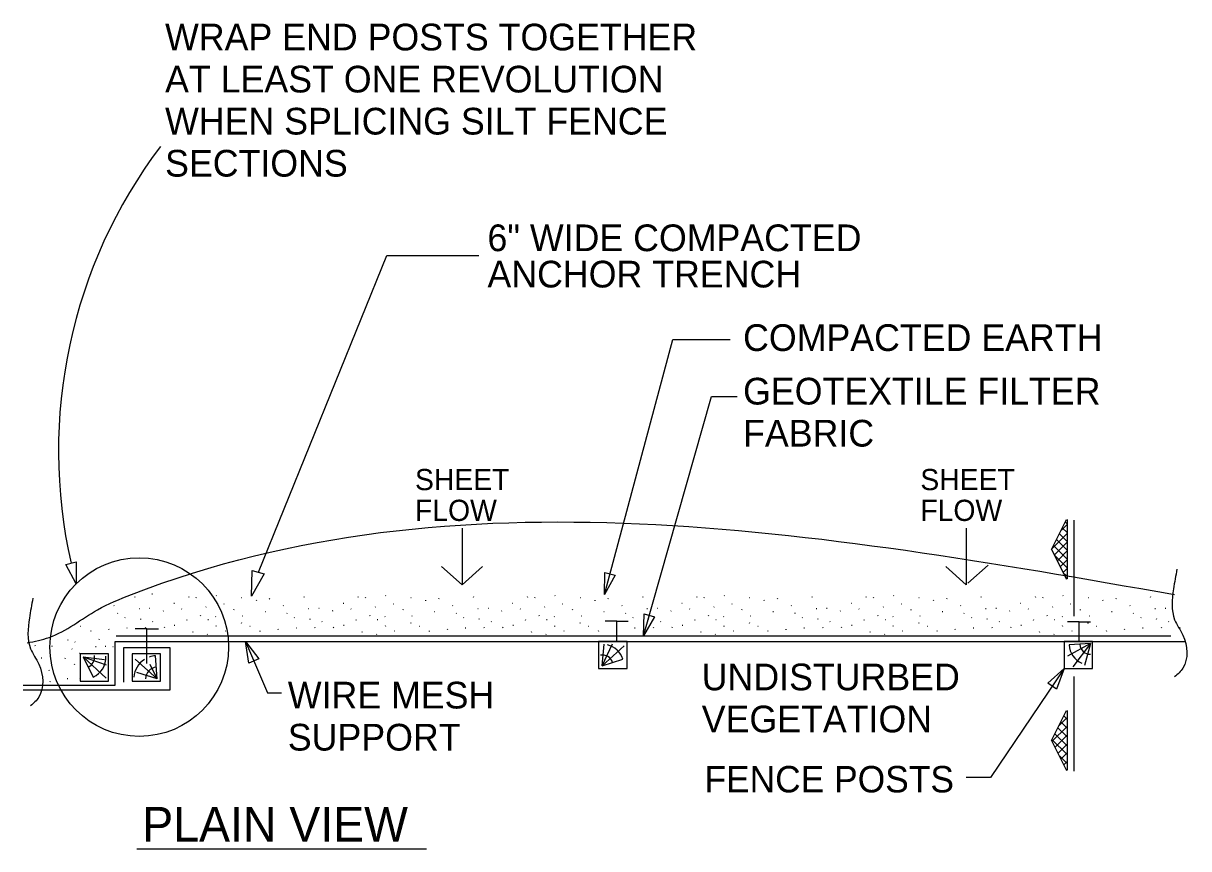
# Model space of a CAD drawing. Extents: x 9881 to 9952, y 9888 to 10017.
# Drawn here: x 9890.51 to 9936.04, y 9984.85 to 10017.11 of the extents above; entities that cross this region are included whole.
import ezdxf

# ---------------------------------------------------------------- set-up
doc = ezdxf.new("R2010")
doc.units = 0
for name, color, linetype in [('Default', 7, 'Continuous'), ('G-ANNO-TEXT', 7, 'Continuous'), ('G-ANNO-TTXT', 7, 'Continuous'), ('G-DETL-LINE', 7, 'Continuous'), ('G-DETL-OTLN', 7, 'Continuous'), ('G-DETL-PATT', 7, 'Continuous')]:
    doc.layers.add(name, color=color, linetype=linetype)

# ---------------------------------------------------------------- blocks, each defined once
blk = doc.blocks.new('TERARR')
at = {"layer": 'Default'}
blk.add_lwpolyline([(-0.667, 0.167), (0, 0), (-0.667, -0.167)], close=True, dxfattribs=at)

msp = doc.modelspace()

# ---------------------------------------------------------------- linework, layer by layer
at = {"layer": 'Default'}
for p, q in [((9894.868, 9994.695), (9894.854, 9994.673)), ((9895.554, 9994.801), (9895.537, 9994.801)), ((9933.048, 9994.11), (9933.031, 9994.11)), ((9914.939, 9993.843), (9914.93, 9993.817)), ((9904.328, 9993.244), (9904.314, 9993.222)), ((9891.647, 9992.756), (9891.636, 9992.779)), ((9892.732, 9991.514), (9892.723, 9991.531)), ((9931.292, 9990.252), (9931.291, 9990.254))]:
    msp.add_line(p, q, dxfattribs=at)
at = {"layer": 'G-ANNO-TEXT'}
for p, q in [((9907.655, 9997.376), (9907.655, 9995.172)), ((9927.348, 9997.376), (9927.348, 9995.172)), ((9927.41, 9995.234), (9928.209, 9995.939)), ((9907.655, 9995.172), (9906.856, 9995.877)), ((9907.655, 9995.172), (9908.454, 9995.877)), ((9927.348, 9995.172), (9926.549, 9995.877)), ((9894.95, 9984.853), (9906.271, 9984.853))]:
    msp.add_line(p, q, dxfattribs=at)
for points in [[(9899.7, 9995.661), (9904.717, 10008.037), (9904.717, 10008.037)], [(9913.222, 9994.788), (9915.888, 10004.751), (9918.133, 10004.751)], [(9914.74, 9993.17), (9917.405, 10002.522), (9918.405, 10002.522)], [(9899.19, 9992.952), (9900.051, 9990.946), (9900.601, 9990.946)], [(9931.175, 9991.896), (9928.304, 9987.639), (9927.354, 9987.639)]]:
    msp.add_lwpolyline(points, dxfattribs=at)
msp.add_circle((9895.042, 9992.734), 3.49, dxfattribs=at)
msp.add_arc((9911.698, 10000.393), 19.81, 143.0443, 192.777, dxfattribs=at)
at = {"layer": 'G-ANNO-TTXT'}
msp.add_line((9904.717, 10008.037), (9908.309, 10008.037), dxfattribs=at)
at = {"layer": 'G-DETL-LINE'}
for p, q in [((9930.679, 9996.552), (9931.264, 9997.722)), ((9931.292, 9997.723), (9931.292, 9995.396)), ((9931.556, 9997.687), (9931.556, 9993.938)), ((9930.679, 9996.552), (9931.264, 9995.383)), ((9913.699, 9993.752), (9913.247, 9993.752)), ((9913.699, 9992.953), (9913.699, 9993.752)), ((9913.699, 9993.752), (9914.15, 9993.752)), ((9931.758, 9993.716), (9931.307, 9993.716)), ((9931.758, 9992.953), (9931.758, 9993.716)), ((9931.758, 9993.716), (9932.21, 9993.716)), ((9895.34, 9993.452), (9894.888, 9993.452)), ((9895.34, 9992.087), (9895.34, 9993.452)), ((9895.34, 9993.452), (9895.791, 9993.452)), ((9894.098, 9991.241), (9894.098, 9992.952)), ((9894.098, 9992.952), (9935.911, 9992.952)), ((9894.135, 9993.17), (9935.345, 9993.17)), ((9913.131, 9992), (9913.529, 9992.864)), ((9913.131, 9992), (9913.203, 9992.851)), ((9913.131, 9992), (9913.993, 9992.784)), ((9932.201, 9992.867), (9931.313, 9992.372)), ((9932.201, 9992.867), (9931.37, 9992.818)), ((9932.201, 9992.867), (9931.519, 9991.958)), ((9932.201, 9992.867), (9931.975, 9992.016)), ((9892.852, 9992.351), (9893.756, 9991.519)), ((9892.852, 9992.351), (9893.687, 9992.248)), ((9892.852, 9992.351), (9893.246, 9991.552)), ((9892.852, 9992.351), (9893.751, 9992.042)), ((9896.248, 9992.708), (9894.424, 9992.708)), ((9894.424, 9992.708), (9894.424, 9991.363)), ((9895.74, 9991.492), (9894.881, 9992.264)), ((9895.74, 9991.492), (9895.682, 9992.395)), ((9896.248, 9991.058), (9896.248, 9992.708)), ((9913.131, 9992), (9913.934, 9992.264)), ((9895.74, 9991.492), (9895.467, 9992.052)), ((9895.74, 9991.492), (9894.945, 9991.737)), ((9931.556, 9991.579), (9931.556, 9987.889)), ((9890.513, 9991.241), (9894.098, 9991.241)), ((9890.513, 9991.058), (9896.248, 9991.058)), ((9930.679, 9989.084), (9931.264, 9990.254)), ((9931.292, 9990.256), (9931.292, 9987.929)), ((9930.679, 9989.084), (9931.264, 9987.915))]:
    msp.add_line(p, q, dxfattribs=at)
for centre, radius, start, end in [((9913.131, 9992), 0.845, 18.1514, 75.8118), ((9932.201, 9992.867), 0.832, 183.4122, 246.5627), ((9932.201, 9992.867), 0.416, 183.4106, 271.3274), ((9892.852, 9992.351), 0.446, 296.2583, 6.2979), ((9892.852, 9992.351), 0.891, 296.2569, 1.3109), ((9895.74, 9991.492), 0.905, 93.6765, 109.7981), ((9913.131, 9992), 0.423, 18.1519, 99.9543), ((9895.74, 9991.492), 0.905, 123.1402, 176.0487), ((9895.74, 9991.492), 0.452, 93.6751, 179.3759)]:
    msp.add_arc(centre, radius, start, end, dxfattribs=at)
for points in [[(9890.659, 9992.898), (9891.529, 9993.113), (9893.407, 9994.187), (9894.735, 9994.788), (9935.494, 9994.788)], [(9935.585, 9995.776), (9935.448, 9995.003), (9935.494, 9993.8), (9935.814, 9993.199), (9935.814, 9991.911), (9935.494, 9991.567)], [(9890.888, 9994.64), (9890.75, 9993.867), (9890.796, 9992.665), (9891.117, 9992.064), (9891.117, 9990.775), (9890.796, 9990.432)]]:
    msp.add_spline(points, degree=3, dxfattribs=at)
at = {"layer": 'G-DETL-OTLN'}
for points in [[(9912.986, 9991.896), (9914.101, 9991.896), (9914.101, 9992.953), (9912.986, 9992.953)], [(9931.175, 9991.896), (9932.29, 9991.896), (9932.29, 9992.953), (9931.175, 9992.953)], [(9892.732, 9991.406), (9893.847, 9991.406), (9893.847, 9992.464), (9892.732, 9992.464)], [(9894.764, 9991.406), (9895.879, 9991.406), (9895.879, 9992.464), (9894.764, 9992.464)]]:
    msp.add_lwpolyline(points, close=True, dxfattribs=at)
at = {"layer": 'G-DETL-PATT'}
for p, q in [((9931.071, 9997.301), (9931.292, 9997.522)), ((9931.292, 9997.208), (9931.115, 9997.385)), ((9931.292, 9997.552), (9931.233, 9997.611)), ((9930.692, 9996.578), (9931.292, 9997.177)), ((9930.794, 9996.335), (9931.292, 9996.833)), ((9931.292, 9996.519), (9930.878, 9996.933)), ((9931.292, 9996.863), (9930.997, 9997.159)), ((9931.292, 9996.174), (9930.76, 9996.706)), ((9930.914, 9996.11), (9931.292, 9996.488)), ((9931.292, 9995.83), (9930.803, 9996.319)), ((9931.033, 9995.885), (9931.292, 9996.144)), ((9931.152, 9995.659), (9931.292, 9995.799)), ((9931.292, 9995.485), (9931.191, 9995.586)), ((9931.272, 9995.434), (9931.292, 9995.455)), ((9896.991, 9994.668), (9896.98, 9994.691)), ((9897.266, 9994.669), (9897.252, 9994.647)), ((9898.061, 9994.73), (9898.05, 9994.753)), ((9899.054, 9994.661), (9899.037, 9994.661)), ((9899.63, 9994.54), (9899.619, 9994.563)), ((9900.138, 9994.629), (9900.124, 9994.607)), ((9901.483, 9994.695), (9901.469, 9994.673)), ((9903.606, 9994.668), (9903.595, 9994.691)), ((9903.881, 9994.669), (9903.867, 9994.647)), ((9904.676, 9994.73), (9904.665, 9994.753)), ((9905.669, 9994.661), (9905.652, 9994.661)), ((9906.245, 9994.54), (9906.234, 9994.563)), ((9906.752, 9994.629), (9906.738, 9994.607)), ((9908.097, 9994.695), (9908.083, 9994.673)), ((9910.221, 9994.668), (9910.209, 9994.691)), ((9910.496, 9994.669), (9910.482, 9994.647)), ((9911.291, 9994.73), (9911.279, 9994.753)), ((9912.284, 9994.661), (9912.267, 9994.661)), ((9912.86, 9994.54), (9912.848, 9994.563)), ((9913.367, 9994.629), (9913.353, 9994.607)), ((9914.712, 9994.695), (9914.698, 9994.673)), ((9916.835, 9994.668), (9916.824, 9994.691)), ((9917.11, 9994.669), (9917.097, 9994.647)), ((9917.906, 9994.73), (9917.894, 9994.753)), ((9918.898, 9994.661), (9918.881, 9994.661)), ((9919.474, 9994.54), (9919.463, 9994.563)), ((9919.982, 9994.629), (9919.968, 9994.607)), ((9921.327, 9994.695), (9921.313, 9994.673)), ((9923.45, 9994.668), (9923.439, 9994.691)), ((9923.725, 9994.669), (9923.711, 9994.647)), ((9924.52, 9994.73), (9924.509, 9994.753)), ((9925.513, 9994.661), (9925.496, 9994.661)), ((9926.089, 9994.54), (9926.078, 9994.563)), ((9926.596, 9994.629), (9926.582, 9994.607)), ((9927.941, 9994.695), (9927.928, 9994.673)), ((9930.065, 9994.668), (9930.053, 9994.691)), ((9930.34, 9994.669), (9930.326, 9994.647)), ((9931.135, 9994.73), (9931.123, 9994.753)), ((9932.128, 9994.661), (9932.111, 9994.661)), ((9932.704, 9994.54), (9932.692, 9994.563)), ((9933.211, 9994.629), (9933.197, 9994.607)), ((9934.556, 9994.695), (9934.542, 9994.673)), ((9894.064, 9994.341), (9894.053, 9994.364)), ((9895.052, 9994.23), (9895.035, 9994.23)), ((9895.457, 9994.239), (9895.439, 9994.239)), ((9895.985, 9994.155), (9895.971, 9994.133)), ((9896.415, 9994.437), (9896.398, 9994.437)), ((9896.711, 9994.211), (9896.699, 9994.234)), ((9897.658, 9994.309), (9897.644, 9994.287)), ((9898.364, 9994.415), (9898.347, 9994.415)), ((9898.734, 9994.2), (9898.725, 9994.175)), ((9899.974, 9994.11), (9899.957, 9994.11)), ((9900.679, 9994.341), (9900.667, 9994.364)), ((9901.667, 9994.23), (9901.65, 9994.23)), ((9902.071, 9994.239), (9902.054, 9994.239)), ((9902.6, 9994.155), (9902.586, 9994.133)), ((9903.03, 9994.437), (9903.013, 9994.437)), ((9903.325, 9994.211), (9903.314, 9994.234)), ((9904.273, 9994.309), (9904.259, 9994.287)), ((9904.979, 9994.415), (9904.961, 9994.415)), ((9905.348, 9994.2), (9905.34, 9994.175)), ((9906.589, 9994.11), (9906.572, 9994.11)), ((9907.294, 9994.341), (9907.282, 9994.364)), ((9908.282, 9994.23), (9908.265, 9994.23)), ((9908.686, 9994.239), (9908.669, 9994.239)), ((9909.214, 9994.155), (9909.2, 9994.133)), ((9909.644, 9994.437), (9909.627, 9994.437)), ((9909.94, 9994.211), (9909.929, 9994.234)), ((9910.888, 9994.309), (9910.874, 9994.287)), ((9911.593, 9994.415), (9911.576, 9994.415)), ((9911.963, 9994.2), (9911.954, 9994.175)), ((9913.204, 9994.11), (9913.187, 9994.11)), ((9913.908, 9994.341), (9913.897, 9994.364)), ((9914.896, 9994.23), (9914.879, 9994.23)), ((9915.301, 9994.239), (9915.284, 9994.239)), ((9915.829, 9994.155), (9915.815, 9994.133)), ((9916.259, 9994.437), (9916.242, 9994.437)), ((9916.555, 9994.211), (9916.543, 9994.234)), ((9917.502, 9994.309), (9917.488, 9994.287)), ((9918.208, 9994.415), (9918.191, 9994.415)), ((9918.578, 9994.2), (9918.569, 9994.175)), ((9919.819, 9994.11), (9919.801, 9994.11)), ((9920.523, 9994.341), (9920.511, 9994.364)), ((9921.511, 9994.23), (9921.494, 9994.23)), ((9921.915, 9994.239), (9921.898, 9994.239)), ((9922.444, 9994.155), (9922.43, 9994.133)), ((9922.874, 9994.437), (9922.857, 9994.437)), ((9923.169, 9994.211), (9923.158, 9994.234)), ((9924.117, 9994.309), (9924.103, 9994.287)), ((9924.823, 9994.415), (9924.805, 9994.415)), ((9925.192, 9994.2), (9925.184, 9994.175)), ((9926.433, 9994.11), (9926.416, 9994.11)), ((9927.138, 9994.341), (9927.126, 9994.364)), ((9928.126, 9994.23), (9928.109, 9994.23)), ((9928.53, 9994.239), (9928.513, 9994.239)), ((9929.058, 9994.155), (9929.044, 9994.133)), ((9929.489, 9994.437), (9929.471, 9994.437)), ((9929.784, 9994.211), (9929.773, 9994.234)), ((9930.732, 9994.309), (9930.718, 9994.287)), ((9931.437, 9994.415), (9931.42, 9994.415)), ((9931.807, 9994.2), (9931.798, 9994.175)), ((9933.752, 9994.341), (9933.741, 9994.364)), ((9934.74, 9994.23), (9934.723, 9994.23)), ((9935.145, 9994.239), (9935.128, 9994.239)), ((9894.203, 9994.061), (9894.189, 9994.04)), ((9894.499, 9993.894), (9894.485, 9993.872)), ((9895.095, 9993.843), (9895.086, 9993.817)), ((9895.573, 9993.714), (9895.562, 9993.737)), ((9896.905, 9993.795), (9896.891, 9993.774)), ((9897.447, 9993.94), (9897.435, 9993.963)), ((9897.743, 9993.798), (9897.726, 9993.798)), ((9898.037, 9993.911), (9898.026, 9993.934)), ((9899.034, 9993.676), (9899.025, 9993.65)), ((9899.095, 9993.943), (9899.077, 9993.943)), ((9900.817, 9994.061), (9900.804, 9994.04)), ((9901.113, 9993.894), (9901.1, 9993.872)), ((9901.71, 9993.843), (9901.701, 9993.817)), ((9902.188, 9993.714), (9902.177, 9993.737)), ((9903.52, 9993.795), (9903.506, 9993.774)), ((9904.062, 9993.94), (9904.05, 9993.963)), ((9904.358, 9993.798), (9904.341, 9993.798)), ((9904.652, 9993.911), (9904.64, 9993.934)), ((9905.649, 9993.676), (9905.64, 9993.65)), ((9905.709, 9993.943), (9905.692, 9993.943)), ((9907.432, 9994.061), (9907.418, 9994.04)), ((9907.728, 9993.894), (9907.714, 9993.872)), ((9908.324, 9993.843), (9908.316, 9993.817)), ((9908.803, 9993.714), (9908.791, 9993.737)), ((9910.135, 9993.795), (9910.121, 9993.774)), ((9910.676, 9993.94), (9910.665, 9993.963)), ((9910.973, 9993.798), (9910.955, 9993.798)), ((9911.266, 9993.911), (9911.255, 9993.934)), ((9912.263, 9993.676), (9912.255, 9993.65)), ((9912.324, 9993.943), (9912.307, 9993.943)), ((9914.047, 9994.061), (9914.033, 9994.04)), ((9914.343, 9993.894), (9914.329, 9993.872)), ((9915.417, 9993.714), (9915.406, 9993.737)), ((9916.749, 9993.795), (9916.735, 9993.774)), ((9917.291, 9993.94), (9917.28, 9993.963)), ((9917.587, 9993.798), (9917.57, 9993.798)), ((9917.881, 9993.911), (9917.87, 9993.934)), ((9918.878, 9993.676), (9918.869, 9993.65)), ((9918.939, 9993.943), (9918.921, 9993.943)), ((9920.662, 9994.061), (9920.648, 9994.04)), ((9920.958, 9993.894), (9920.944, 9993.872)), ((9921.554, 9993.843), (9921.545, 9993.817)), ((9922.032, 9993.714), (9922.021, 9993.737)), ((9923.364, 9993.795), (9923.35, 9993.774)), ((9923.906, 9993.94), (9923.894, 9993.963)), ((9924.202, 9993.798), (9924.185, 9993.798)), ((9924.496, 9993.911), (9924.484, 9993.934)), ((9925.493, 9993.676), (9925.484, 9993.65)), ((9925.553, 9993.943), (9925.536, 9993.943)), ((9927.276, 9994.061), (9927.262, 9994.04)), ((9927.572, 9993.894), (9927.558, 9993.872)), ((9928.168, 9993.843), (9928.16, 9993.817)), ((9928.647, 9993.714), (9928.635, 9993.737)), ((9929.979, 9993.795), (9929.965, 9993.774)), ((9930.52, 9993.94), (9930.509, 9993.963)), ((9930.817, 9993.798), (9930.8, 9993.798)), ((9931.11, 9993.911), (9931.099, 9993.934)), ((9932.107, 9993.676), (9932.099, 9993.65)), ((9932.168, 9993.943), (9932.151, 9993.943)), ((9933.891, 9994.061), (9933.877, 9994.04)), ((9934.187, 9993.894), (9934.173, 9993.872)), ((9934.783, 9993.843), (9934.774, 9993.817)), ((9935.261, 9993.714), (9935.25, 9993.737)), ((9892.763, 9993.539), (9892.746, 9993.539)), ((9893.158, 9993.339), (9893.147, 9993.362)), ((9893.863, 9993.404), (9893.852, 9993.427)), ((9894.57, 9993.472), (9894.553, 9993.472)), ((9895.298, 9993.476), (9895.287, 9993.499)), ((9896.024, 9993.506), (9896.01, 9993.485)), ((9896.43, 9993.572), (9896.413, 9993.572)), ((9897.15, 9993.307), (9897.139, 9993.33)), ((9897.713, 9993.244), (9897.699, 9993.222)), ((9898.055, 9993.54), (9898.043, 9993.563)), ((9898.415, 9993.35), (9898.398, 9993.35)), ((9899.378, 9993.539), (9899.361, 9993.539)), ((9899.773, 9993.339), (9899.762, 9993.362)), ((9900.478, 9993.404), (9900.466, 9993.427)), ((9901.184, 9993.472), (9901.167, 9993.472)), ((9901.913, 9993.476), (9901.902, 9993.499)), ((9902.639, 9993.506), (9902.625, 9993.485)), ((9903.045, 9993.572), (9903.028, 9993.572)), ((9903.765, 9993.307), (9903.753, 9993.33)), ((9904.67, 9993.54), (9904.658, 9993.563)), ((9905.03, 9993.35), (9905.013, 9993.35)), ((9905.993, 9993.539), (9905.975, 9993.539)), ((9906.388, 9993.339), (9906.376, 9993.362)), ((9907.092, 9993.404), (9907.081, 9993.427)), ((9907.799, 9993.472), (9907.782, 9993.472)), ((9908.528, 9993.476), (9908.516, 9993.499)), ((9909.254, 9993.506), (9909.24, 9993.485)), ((9909.659, 9993.572), (9909.642, 9993.572)), ((9910.379, 9993.307), (9910.368, 9993.33)), ((9910.942, 9993.244), (9910.929, 9993.222)), ((9911.284, 9993.54), (9911.273, 9993.563)), ((9911.645, 9993.35), (9911.627, 9993.35)), ((9912.607, 9993.539), (9912.59, 9993.539)), ((9913.002, 9993.339), (9912.991, 9993.362)), ((9913.707, 9993.404), (9913.696, 9993.427)), ((9914.414, 9993.472), (9914.397, 9993.472)), ((9915.143, 9993.476), (9915.131, 9993.499)), ((9915.868, 9993.506), (9915.854, 9993.485)), ((9916.274, 9993.572), (9916.257, 9993.572)), ((9916.994, 9993.307), (9916.983, 9993.33)), ((9917.557, 9993.244), (9917.543, 9993.222)), ((9917.899, 9993.54), (9917.888, 9993.563)), ((9918.259, 9993.35), (9918.242, 9993.35)), ((9919.222, 9993.539), (9919.205, 9993.539)), ((9919.617, 9993.339), (9919.606, 9993.362)), ((9920.322, 9993.404), (9920.31, 9993.427)), ((9921.029, 9993.472), (9921.011, 9993.472)), ((9921.757, 9993.476), (9921.746, 9993.499)), ((9922.483, 9993.506), (9922.469, 9993.485)), ((9922.889, 9993.572), (9922.872, 9993.572)), ((9923.609, 9993.307), (9923.597, 9993.33)), ((9924.172, 9993.244), (9924.158, 9993.222)), ((9924.514, 9993.54), (9924.502, 9993.563)), ((9924.874, 9993.35), (9924.857, 9993.35)), ((9925.837, 9993.539), (9925.82, 9993.539)), ((9926.232, 9993.339), (9926.22, 9993.362)), ((9926.936, 9993.404), (9926.925, 9993.427)), ((9927.643, 9993.472), (9927.626, 9993.472)), ((9928.372, 9993.476), (9928.36, 9993.499)), ((9929.098, 9993.506), (9929.084, 9993.485)), ((9929.504, 9993.572), (9929.486, 9993.572)), ((9930.223, 9993.307), (9930.212, 9993.33)), ((9930.787, 9993.244), (9930.773, 9993.222)), ((9931.128, 9993.54), (9931.117, 9993.563)), ((9931.489, 9993.35), (9931.472, 9993.35)), ((9932.451, 9993.539), (9932.434, 9993.539)), ((9932.847, 9993.339), (9932.835, 9993.362)), ((9933.551, 9993.404), (9933.54, 9993.427)), ((9934.258, 9993.472), (9934.241, 9993.472)), ((9934.987, 9993.476), (9934.975, 9993.499)), ((9935.707, 9993.498), (9935.698, 9993.485)), ((9890.991, 9992.771), (9890.98, 9992.794)), ((9892.259, 9993.013), (9892.245, 9992.992)), ((9892.542, 9992.92), (9892.53, 9992.943)), ((9893.356, 9992.739), (9893.339, 9992.739)), ((9893.473, 9993.044), (9893.459, 9993.022)), ((9893.734, 9992.757), (9893.717, 9992.757)), ((9894.027, 9992.74), (9894.01, 9992.74)), ((9891.231, 9992.301), (9891.214, 9992.301)), ((9892.154, 9992.301), (9892.14, 9992.279)), ((9892.416, 9992.645), (9892.404, 9992.668)), ((9892.72, 9992.479), (9892.703, 9992.479)), ((9891.534, 9991.811), (9891.523, 9991.834)), ((9892.527, 9992.036), (9892.516, 9992.059)), ((9891.561, 9991.387), (9891.547, 9991.366)), ((9892.247, 9991.493), (9892.23, 9991.493)), ((9931.292, 9989.908), (9931.172, 9990.027)), ((9930.701, 9989.042), (9931.292, 9989.633)), ((9931.292, 9989.219), (9930.936, 9989.575)), ((9930.987, 9989.673), (9931.292, 9989.978)), ((9931.292, 9989.563), (9931.054, 9989.801)), ((9931.292, 9988.53), (9930.699, 9989.123)), ((9931.292, 9988.874), (9930.817, 9989.349)), ((9930.821, 9988.817), (9931.292, 9989.289)), ((9930.94, 9988.592), (9931.292, 9988.944)), ((9931.292, 9988.185), (9931.002, 9988.475)), ((9931.059, 9988.367), (9931.292, 9988.6)), ((9931.179, 9988.142), (9931.292, 9988.255))]:
    msp.add_line(p, q, dxfattribs=at)

# ---------------------------------------------------------------- block references
at = {"layer": 'G-ANNO-TEXT'}
for p, xscale, yscale, rotation in [((9892.574, 9995.202), 1.2499200000000001, 1.2499200000000001, -76.38949402553831), ((9899.434, 9994.724), 1.4600551704432185, 1.4600551704432185, -104.97696231925744), ((9913.222, 9994.788), 1.2499200000000001, 1.24992, -104.97696231925745), ((9914.74, 9993.17), 1.24992, 1.2499200000000001, -105.90664483826198), ((9899.19, 9992.952), 1.24992, 1.2499200000000001, 113.23025981653774), ((9931.175, 9991.896), 1.2499199999999997, 1.2499200000000001, 55.99753972678922)]:
    msp.add_blockref('TERARR', p, dxfattribs=dict(at, xscale=xscale, yscale=yscale, rotation=rotation))

# ---------------------------------------------------------------- texts
for s, height, p in [('WRAP END POSTS TOGETHER ', 1.044, (9896.052, 10016.052)), ('AT LEAST ONE REVOLUTION ', 1.044, (9896.052, 10014.408)), ('WHEN SPLICING SILT FENCE ', 1.044, (9896.052, 10012.764)), ('SECTIONS', 1.044, (9896.052, 10011.12)), ('COMPACTED EARTH', 1.044, (9918.633, 10004.305)), ('GEOTEXTILE FILTER', 1.044, (9918.633, 10002.213)), ('FABRIC', 1.044, (9918.633, 10000.569)), ('SHEET ', 0.828, (9905.815, 9998.866)), ('SHEET ', 0.828, (9925.558, 9998.866)), ('FLOW', 0.828, (9905.815, 9997.663)), ('FLOW', 0.828, (9925.558, 9997.663)), ('UNDISTURBED', 1.044, (9917.018, 9991.043)), ('WIRE MESH', 1.044, (9900.847, 9990.333)), ('VEGETATION', 1.044, (9917.018, 9989.399)), ('SUPPORT', 1.044, (9900.847, 9988.689)), ('FENCE POSTS', 1.03311, (9917.123, 9987.053))]:
    msp.add_text(s, height=height, dxfattribs=at).set_placement(p)
at = {"layer": 'G-ANNO-TTXT'}
for s, height, p in [('6" WIDE COMPACTED', 1.044, (9908.646, 10008.206)), ('ANCHOR TRENCH', 1.044, (9908.646, 10006.787)), ('PLAIN VIEW', 1.356, (9895.161, 9985.13))]:
    msp.add_text(s, height=height, dxfattribs=at).set_placement(p)

doc.saveas('drawing.dxf')
